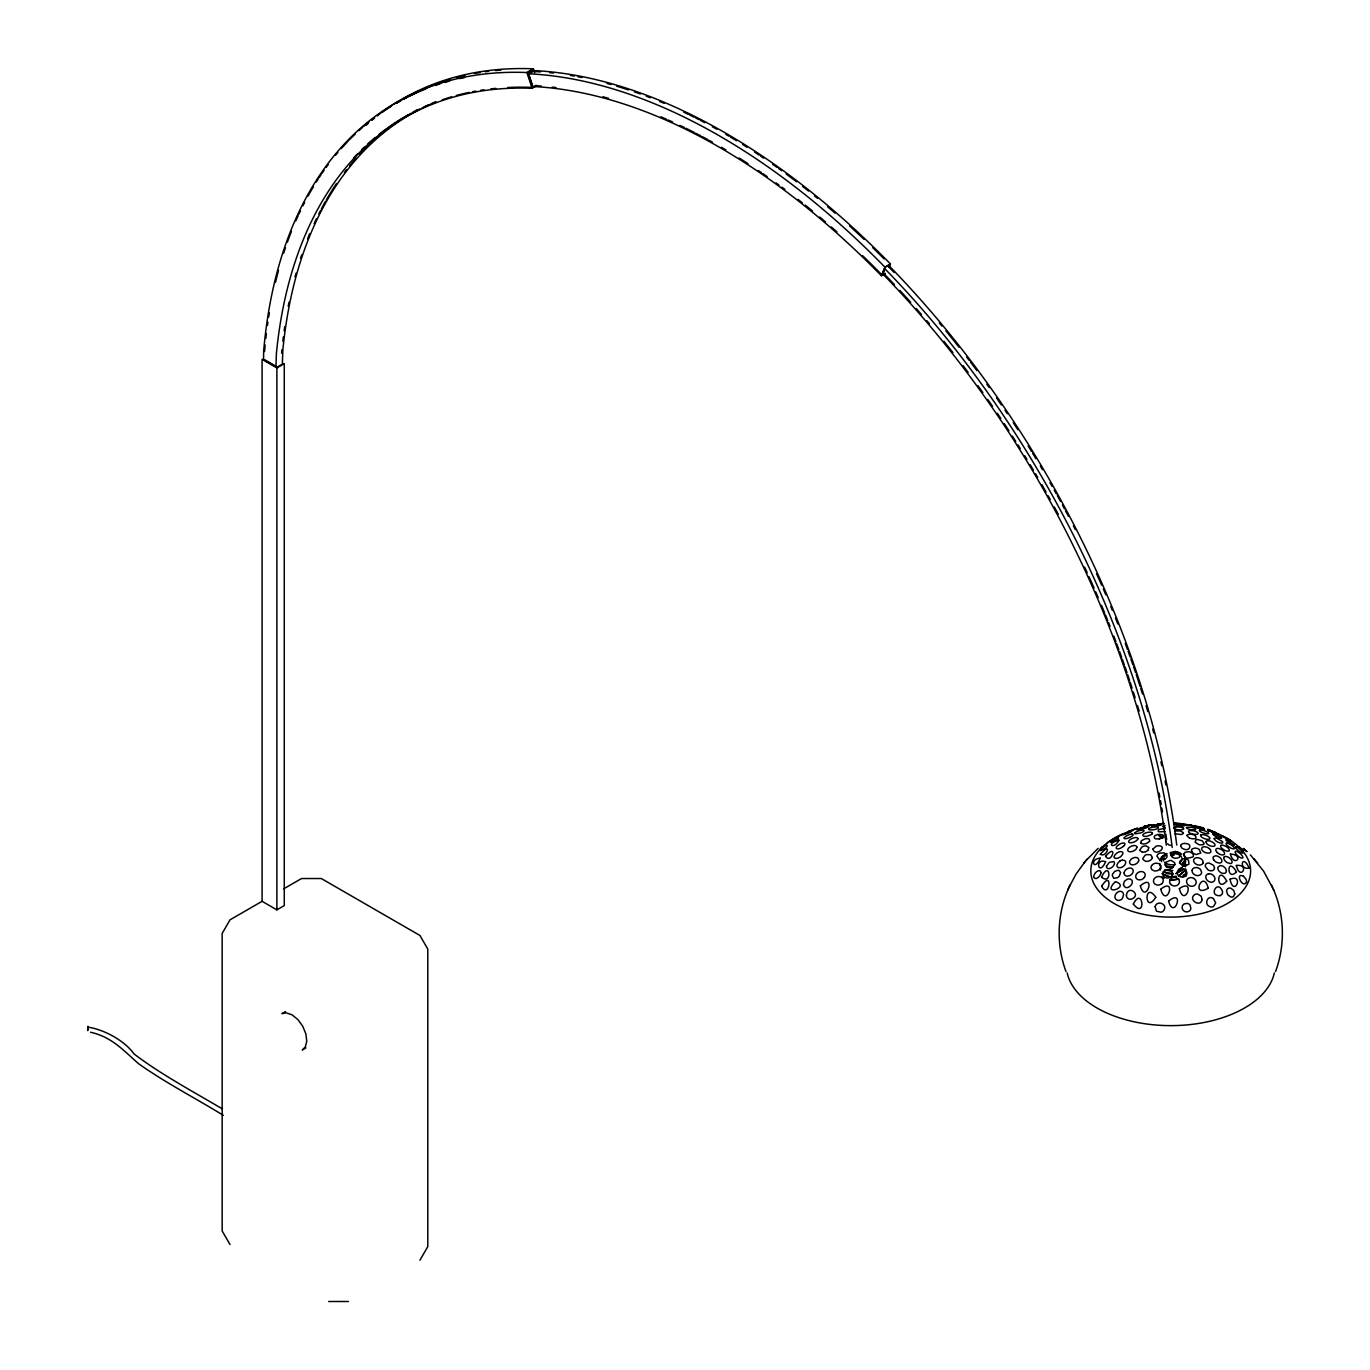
<?xml version="1.0" encoding="UTF-8"?>
<svg xmlns="http://www.w3.org/2000/svg" width="1370" height="1370" viewBox="0 0 1370 1370"><rect width="100%" height="100%" fill="white"/><g stroke="black" fill="none" stroke-linecap="round" stroke-linejoin="round"><path stroke-width="1.5" d="M1182.139 906.752C1181.402 910.433 1186.009 913.362 1189.074 911.238A4.47 4.298 37.5 0 0 1190.872 908.498L1190.119 905.227A4.47 4.23 30.3 0 0 1187.242 903.361L1183.937 903.994L1182.464 905.673M1112.2 875.105L1113.656 878.256L1117.081 877.862A4.196 3.014 -42.3 0 0 1119.427 875.927L1120.609 872.536L1119.084 870.464A22.382 6.816 28.2 0 0 1118.143 870.258L1114.872 871.286L1112.491 874.111M1162.411 837.464L1163.746 837.395L1158.849 835.426L1162.531 837.515M263.639 351.302L263.639 351.302A648.695 374.524 60 0 1 526.936 72.524M281.621 353.186L281.929 349.675M1205.908 841.796L1206.97 843.92A4.881 2.397 21.9 0 0 1208.186 844.845L1209.162 845.393A4.881 2.415 24 0 0 1211.268 846.146L1211.782 846.249A4.881 2.363 25.7 0 0 1213.204 846.352L1214.282 846.112A4.881 2.243 26.7 0 0 1214.899 845.564L1214.985 845.324A4.881 2.158 26.1 0 0 1214.882 844.468L1214.728 844.143A4.881 2.089 25.5 0 0 1213.94 843.184L1213.563 842.858A4.881 2.004 24.8 0 0 1212.245 841.968L1210.703 841.266A4.881 2.004 22.7 0 0 1209.128 840.837L1208.631 840.769A4.881 2.072 21.3 0 0 1206.953 840.855L1206.371 841.129A4.881 2.192 20.4 0 0 1205.925 841.779M1124.154 838.132L1124.41 838.543A4.881 1.456 -25.3 0 0 1125.935 838.645A4.881 1.541 -24.1 0 0 1128.366 837.995L1130.421 837.087A4.881 1.558 -22 0 0 1132.1 836.025L1132.425 835.769A4.881 1.49 -21 0 0 1133.058 835.049L1133.11 834.416A4.881 1.49 -21 0 0 1131.74 833.987M1183.971 863.134L1182.481 866.816M1185.392 866.85L1185.821 864.693L1184.074 860.565M1185.803 876.286L1185.786 871.988M1189.605 838.115L1191.763 838.697A4.881 2.295 13.1 0 0 1194.383 838.748A4.881 2.226 14.6 0 0 1195.856 838.252C1197.431 834.604 1188.989 832.737 1186.882 835.375M1179.758 861.49L1182.567 858.699L1187.379 859.435A4.881 3.528 13 0 1 1188.561 860.446L1188.972 864.162L1185.084 865.926A4.881 3.802 11.1 0 1 1183.303 865.669L1182.259 865.258A4.846 3.716 8.8 0 1 1180.94 864.367A4.555 3.528 7.6 0 1 1180.101 863.237L1180.067 863.186A4.881 3.699 6.7 0 1 1179.741 861.918M1186.865 835.46L1189.16 837.943M87.937 1026.318C87.269 1030.548 87.971 1033.1 88.022 1027.192C102.253 1029.041 123.934 1039.71 133.986 1053.89C160.41 1074.08 192.81 1091.393 222.419 1108.946M1159.808 860.685L1161.554 857.003L1166.281 854.263M1160.527 865.069L1160.527 868.854M1160.219 870.121L1160.664 868.22M1275.538 971.553C1285.505 944.752 1284.529 914.098 1272.833 888M1068.703 888C1057.006 914.098 1056.03 944.752 1065.997 971.553M536.115 85.3L532.451 87.423L527.587 72.798L533.101 69.613L533.409 70.555L527.912 73.74L532.005 86.464L535.67 86.653A634.276 366.201 60 0 1 881.407 275.747L884.9 267.116L890.414 263.948A648.164 374.216 60 0 0 537.126 70.743L531.628 70.469M862.501 255.591A634.961 366.595 60 0 1 882.057 275.045L885.225 267.27L889.746 264.65L889.216 265.951A648.164 374.216 60 0 1 1176.744 845.067M885.02 268.708L883.273 273.007A640.509 369.797 60 0 1 894.336 284.515M889.01 267.39L890.414 263.948M1069.062 887.212L1076.135 873.94L1085.297 861.353M1067.727 890.209L1070.038 885.037M1162.428 838.166L1162.993 837.464M419.956 1260.194L427.8 1246.597L427.8 949.102L419.956 935.487L321.282 878.53L301.554 878.53L283.727 888.822M1163.301 837.121L1163.575 836.042A4.881 2.26 -4.2 0 0 1163.113 835.323M1182.344 863.665L1183.457 861.867M1183.868 871.32L1178.697 875.961M1182.892 876.252L1184.005 874.454M1183.971 865.754L1185.684 861.542L1185.238 859.401M1185.529 870.001L1179.536 875.31M1174.141 827.685L1174.021 827.822A4.881 1.473 1.9 0 0 1174.381 828.679L1174.963 829.004A4.881 1.593 2.6 0 0 1176.214 829.432L1179.467 829.877A4.863 1.627 5.1 0 0 1181.077 829.826L1182.002 829.706A4.881 1.541 6.4 0 0 1183.509 829.107L1183.629 828.953A4.881 1.421 6.9 0 0 1183.252 828.114M1085.982 860.548L1098.123 848.355M1083.858 863.066L1087.403 858.887M1224.112 857.14L1224.318 856.918A4.778 2.517 34.4 0 1 1225.568 856.455L1226.852 856.61A4.795 2.38 35.6 0 1 1228.274 857.175A4.726 2.312 37.2 0 1 1229.661 858.082L1230.842 859.213A4.795 2.415 39.5 0 1 1231.972 861.25A4.795 2.534 40.1 0 1 1231.784 862.894L1231.596 863.117A4.795 2.637 40.6 0 1 1230.346 863.579L1227.16 862.586A4.795 2.791 37.4 0 1 1225.825 861.593L1225.619 861.387A3.494 1.969 37 0 1 1224.934 860.634L1224.746 860.394A4.778 2.706 35.2 0 1 1223.924 858.767L1223.855 858.391A4.778 2.706 35.2 0 1 1224.146 857.089M1212.981 833.885L1213.015 834.399A4.881 1.13 23.1 0 0 1213.957 835.289L1214.3 835.529A4.881 1.199 24.3 0 0 1216.098 836.59L1218.136 837.532A4.881 1.199 26.5 0 0 1220.002 838.149L1220.396 838.235A4.881 1.096 27.6 0 0 1221.646 838.235L1221.715 837.875A4.881 1.096 27.6 0 0 1220.738 836.71M1148.06 850.154L1147.872 850.325A4.881 3.065 -15.9 0 1 1145.577 851.678M1148.06 850.136L1148.916 847.516L1146.211 845.958A4.881 2.74 -16 0 0 1144.07 846.112L1143.522 846.249A4.881 2.723 -17.9 0 0 1141.964 846.9L1139.566 850.29L1142.34 852.157M1182.618 869.967L1175.871 873.7M1184.108 868.905L1176.299 873.152M1178.782 869.779A4.881 4.11 6.2 0 0 1177.755 870.875L1177.532 871.32A4.881 4.041 5.5 0 0 1177.241 873.152L1177.31 873.563A4.881 4.11 6.2 0 0 1178.303 875.379L1179.108 876.081A4.881 4.161 9.1 0 0 1180.597 876.817C1184.348 877.913 1187.019 871.885 1185.649 868.837M1200.993 834.947L1200.736 835.186A4.881 1.849 16.5 0 0 1200.651 835.923L1201.456 836.95A4.881 1.952 17.9 0 0 1202.62 837.772L1203.083 838.029A4.863 2.004 18.6 0 0 1204.624 838.68L1205.138 838.851A4.812 1.969 20.6 0 0 1207.706 839.33A4.881 1.935 22 0 0 1209.213 839.159L1209.659 838.885A4.881 1.781 22.5 0 0 1209.864 838.303L1209.607 837.669M1178.782 869.847L1179.227 869.573A4.881 3.939 8.1 0 1 1180.752 869.042L1182.978 869.094A4.881 3.904 11.1 0 1 1184.571 869.676L1185.461 870.31A4.881 3.939 13.8 0 1 1186.66 871.954L1186.814 872.416A4.881 4.007 15.3 0 1 1186.882 873.837L1186.608 874.728A4.881 4.093 15.1 0 1 1185.735 875.892L1185.341 876.201A4.881 4.127 13.2 0 1 1183.389 877.005L1182.276 877.091M396.101 103.469L400.314 100.918M404.595 98.452L403.123 99.308A648.164 374.216 60 0 1 420.778 90.42A648.164 374.216 60 0 0 406.034 97.647M1175.066 851.455L1171.11 853.596A4.881 3.374 0 0 0 1170.905 855.154C1171.984 860.103 1182.704 858.819 1180.05 853.39A4.881 3.288 6.1 0 0 1179.005 852.431L1175.357 851.438L1172.823 852.722M534.694 72.696L533.375 68.74L526.919 72.456L532.176 88.296A631.536 364.608 60 0 0 276.397 353.443L275.952 366.8M528.615 74.083L532.416 85.556L528.615 74.083L533.135 71.48L536.835 71.668A647.479 373.822 60 0 1 540.516 71.891M532.176 88.296L537.006 85.505M262.081 901.323L262.081 359.351L276.877 367.896L284.275 363.615L284.275 905.587L276.877 909.868L262.081 901.323L230.006 919.835L222.163 933.432L222.163 1230.928L230.006 1244.542M882.057 275.045L885.088 273.298M881.407 275.747L885.071 273.623M285.525 1011.557L281.877 1013.663L286.21 1012.841L292.015 1014.81L297.838 1019.52L302.719 1026.233L305.87 1033.853L306.777 1041.166L305.304 1046.954L302.239 1050.019L305.887 1047.913M1178.423 869.676L1180.717 868.392M1115.026 881.92C1100.624 896.87 1131.312 887.143 1115.694 881.732M1179.262 869.008L1181.933 867.57M1220.276 895.603L1221.92 894.336A4.881 3.922 50.9 0 0 1222.4 891.099C1217.331 878.906 1208.032 896.853 1220.259 895.603M1164.603 859.264L1165.527 858.716A5.12 3.716 -3.4 0 0 1166.812 857.243L1166.966 856.815A5.12 3.631 -2.9 0 0 1166.949 855.154L1164.089 852.876L1159.928 853.082A5.12 3.494 -8.4 0 0 1157.701 854.555L1157.41 854.948A5.12 3.562 -9.9 0 0 1156.931 856.181L1159.482 859.589L1164.586 859.264M1203.151 844.605L1203.733 844.245A4.881 2.432 20.3 0 0 1204.161 843.509L1202.158 840.786L1197.466 839.485A4.881 2.278 15 0 0 1196.113 839.673L1195.068 842.139L1198.767 844.537A4.881 2.62 17.5 0 0 1200.411 844.879L1203.134 844.622M1167.034 853.561L1164.723 854.572A12.073 7.295 -2.5 0 0 1161.606 861.713M1235.654 851.369L1235.483 851.438A4.966 1.695 37.8 0 0 1235.226 852.448L1235.346 852.756A4.881 1.781 38.7 0 0 1236.939 855L1237.333 855.394A4.812 1.815 41.1 0 0 1239.507 857.14L1239.936 857.397A4.846 1.781 42.6 0 0 1241.169 857.98L1242.59 858.031A4.966 1.627 43 0 0 1242.727 856.712A4.915 1.473 41.9 0 0 1240.74 854.075L1239.901 853.322A4.863 1.404 39.4 0 0 1237.692 851.849L1237.281 851.66A4.898 1.49 38.1 0 0 1235.689 851.352M1134.531 829.501L1137.597 828.199L1134.839 829.004M1133.504 829.912L1128.383 831.521L1134.103 829.278M1130.199 831.162C1109.837 840.015 1138.761 829.895 1130.199 831.162A79.837 46.101 0 0 0 1101.959 894.387A79.837 46.101 0 0 0 1211.268 910.725A79.837 46.101 0 0 0 1239.576 847.619L1237.435 845.632A79.837 46.101 0 0 0 1207.741 830.134M1178.816 879.112L1170.374 880.413M1176.282 824.192L1173.576 823.421M1165.236 831.624L1159.02 831.795A4.881 1.815 -6.9 0 1 1158.095 831.367L1158.66 829.655L1163.13 828.679A4.881 1.49 -3.7 0 1 1164.74 828.73L1165.236 828.781M1147.906 825.494C1160.099 823.01 1136.192 827.959 1146.896 825.767M1151.365 825.99L1154.859 824.843L1149.293 825.374M1148.745 825.476C1143.111 826.641 1147.461 826.196 1146.998 827.48A4.881 0.908 -13 0 1 1145.423 828.165L1144.926 828.319A4.881 0.959 -14.3 0 1 1142.803 828.936L1140.696 829.381A4.881 0.908 -16.2 0 1 1139.052 829.552C1137.734 827.805 1146.159 826.607 1148.608 826.487M1165.134 825.425L1164.671 825.511A4.881 0.959 -3.6 0 0 1163.524 825.836L1163.096 826.041A4.881 1.113 -4.5 0 0 1162.787 826.607A4.881 1.233 -4.3 0 0 1163.935 827.189L1164.329 827.274A4.863 1.353 -3 0 0 1165.254 827.412M1173.114 877.279L1176.008 876.851M1176.436 876.303L1169.757 876.749L1161.948 873.717M1176.573 879.454L1169.894 879.9M1195.616 826.641L1194.349 825.785M1159.243 838.954L1155.8 838.834A4.881 2.38 -9.5 0 1 1154.653 838.371C1152.153 835.186 1159.037 833.868 1161.229 834.535A4.881 2.141 -4.9 0 1 1162.839 835.118L1163.096 835.306M1172.412 853.476L1172.292 854.075M1159.328 838.954L1162.222 838.046L1160.167 837.584M1131.791 834.09L1131.397 834.142A4.881 1.216 -22.1 0 0 1128.966 834.775L1127.51 835.392A4.881 1.199 -24.3 0 0 1125.232 836.762L1124.907 837.019A4.881 1.456 -25.3 0 0 1124.171 837.926M1122.458 860.257L1124.239 860.394A4.881 3.134 -32 0 1 1125.404 861.285L1125.575 861.61A4.881 3.134 -32 0 1 1125.712 862.757L1125.181 864.282A4.881 3.219 -34 0 1 1123.212 866.456L1122.732 866.782A4.881 3.219 -36 0 1 1120.232 867.724L1118.93 867.707A4.881 3.134 -38 0 1 1117.286 866.696L1117.115 866.388A4.881 3.134 -38 0 1 1117.012 864.778L1117.903 863.066A4.881 2.963 -35.7 0 1 1119.941 861.199M1162.171 823.404L1163.832 823.301M1163.969 823.558L1157.462 823.901L1158.386 823.918M1161.195 823.781L1158.421 823.918M1208.802 873.803L1210.361 873.872A4.881 3.716 34.2 0 1 1213.289 875.413A4.881 3.733 36.6 0 1 1214.745 877.69L1214.865 878.187A4.881 3.768 38.9 0 1 1214.745 880.037L1214.556 880.448A4.881 3.836 38.3 0 1 1212.878 881.903A4.863 3.904 37.5 0 1 1209.847 881.92L1208.819 881.492A4.863 3.956 34.1 0 1 1206.713 879.66L1206.422 879.197A4.881 3.922 31.8 0 1 1205.805 876.783L1205.874 876.338A4.881 3.819 30.4 0 1 1206.696 874.762L1207.038 874.471A4.881 3.922 31.8 0 1 1208.888 873.7M1159.448 824.312L1151.759 826.041M1231.425 841.385L1227.982 839.741M1195.856 826.641L1204.641 829.295L1192.671 826.315M328.68 1301.5L348.408 1301.5M1169.826 867.826L1172.703 867.844M1172.977 874.146L1167.411 873.649L1163.336 871.56M1172.686 867.347L1166.247 866.748M1172.823 870.498L1166.384 869.899M1172.96 873.649L1163.849 872.005M1159.482 824.312L1161.246 824.654L1159.568 825.374A4.881 0.873 -6.3 0 1 1157.582 825.767A4.881 0.89 -7.6 0 1 1155.355 826.076L1151.776 826.041M1181.163 825.819L1180.615 825.819A4.881 0.976 4.8 0 1 1178.936 825.699L1178.371 825.63A4.881 0.959 3.6 0 1 1176.83 825.408C1170.87 823.661 1183.817 823.421 1184.177 825.545A4.881 0.873 6.3 0 1 1183.046 825.767L1182.67 825.802A4.881 0.993 6 0 1 1181.163 825.819A81.686 47.162 0 0 0 1176.967 825.545M1142.357 852.157L1143.385 852.174A4.846 3.065 -17.9 0 0 1145.56 851.695M1223.05 836.402L1231.442 841.351M527.912 73.74L531.611 73.929A648.164 374.216 60 0 1 884.9 267.116M1193.099 829.946L1194.041 829.98A4.881 1.353 13.2 0 0 1195.188 829.877L1195.856 829.055A4.881 1.079 13.6 0 0 1195.188 828.559L1194.863 828.388A4.881 1.027 12.4 0 0 1193.578 827.874L1193.253 827.771A4.881 0.993 11.2 0 0 1190.907 827.24L1186.66 827.257A4.881 1.165 7.9 0 0 1186.369 827.634L1186.386 827.703A4.384 0.925 16.7 0 0 1186.831 828.233L1187.482 828.61A4.966 1.37 9.4 0 0 1188.766 829.107L1189.263 829.261A4.881 1.387 10.4 0 0 1190.89 829.655L1191.455 829.758A4.881 1.421 11.4 0 0 1193.064 829.946M1192.003 830.562L1191.506 830.528A4.881 1.541 10.7 0 0 1189.348 830.717L1189.057 830.837A4.881 1.781 9.9 0 0 1188.492 831.47L1188.595 831.915A4.881 1.781 9.9 0 0 1189.194 832.583L1190.342 833.268A4.692 1.781 11.4 0 0 1191.729 833.799L1191.763 833.816A4.881 1.901 12.1 0 0 1193.407 834.21L1194.503 834.364A4.881 1.849 13.9 0 0 1196.849 834.296A4.881 1.747 14.9 0 0 1198.014 833.628L1198.031 833.234A4.881 1.747 14.9 0 0 1197.62 832.515L1197.346 832.343A4.881 1.541 14.2 0 0 1196.233 831.693L1194.246 830.973A4.881 1.456 12.4 0 0 1192.037 830.562M1227.04 843.098L1226.801 843.081A4.881 1.387 31 0 0 1226.082 843.595L1226.116 843.817A4.812 1.473 32.1 0 0 1226.766 844.93L1227.058 845.256A4.846 1.575 33.1 0 0 1229.524 847.276L1230.483 847.859A4.932 1.644 35.4 0 0 1232.315 848.715L1234.267 848.835A4.898 1.37 37 0 0 1234.284 848.03L1234.13 847.773A4.863 1.25 35.9 0 0 1232.709 846.163L1231.425 845.136A4.932 1.233 33.5 0 0 1229.044 843.732L1228.582 843.543M1180.82 823.781L1192.123 825.374L1174.552 823.182L1180.803 823.541M1194.332 825.596L1203.648 828.045L1186.591 824.706L1188.441 825.425M1118.999 840.238C1105.008 843.492 1113.673 850.393 1119.033 840.255M1169.963 870.977L1164.962 869.625M1170.237 877.262L1163.472 874.711M1175.529 853.03L1178.234 853.767M1181.882 827.497L1181.437 827.36A4.881 1.25 5.3 0 0 1179.861 827.069A4.829 1.216 4.3 0 0 1178.183 826.932L1177.618 826.915A4.881 1.216 3.2 0 0 1175.631 827.086M1207.775 829.381L1212.621 831.23M1169.877 870.19L1166.075 870.019A4.881 3.973 -5 0 0 1164.534 870.755L1163.746 871.44A4.881 4.024 -7.3 0 0 1162.839 873.187L1162.77 873.666A4.881 4.093 -8.2 0 0 1162.942 875.07L1163.695 876.338A4.881 4.178 -6.9 0 0 1164.911 877.297L1165.408 877.536A4.881 4.178 -4.6 0 0 1167.017 877.93L1167.582 877.964A4.881 4.196 -2.3 0 0 1169.261 877.69L1169.792 877.502A4.881 4.196 0 0 0 1171.162 876.646L1172.103 875.447A4.881 4.127 2.1 0 0 1172.514 874.06L1172.514 873.58A4.881 4.059 1.9 0 0 1171.881 871.782L1171.213 871.029M1212.758 831.556L1216.423 832.874L1207.809 829.501M90.54 1032.244C111.723 1036.833 123.831 1050.773 138.558 1063.702C165.684 1082.917 195.174 1098.021 223.378 1115.368M1174.689 833.628L1180.82 834.518A4.812 2.021 6.2 0 0 1182.156 834.193L1183.218 833.474A4.846 1.935 6.9 0 0 1183.286 832.583L1180.067 830.922L1175.289 830.991A4.881 1.849 2.1 0 0 1174.895 831.128M1192.157 852.208L1192.088 852.106A4.881 3.185 15.3 0 0 1194.16 853.784L1194.657 854.024A4.881 3.219 17.2 0 0 1196.284 854.486L1200.805 853.03L1199.247 849.468A4.881 2.877 18.2 0 0 1197.808 848.681L1197.277 848.475A4.881 2.877 16.2 0 0 1194.554 848.116L1192.243 848.938A3.682 2.26 14.1 0 0 1191.763 849.503A3.682 2.295 14 0 0 1191.523 850.171L1192.054 852.072M1237.042 847.208L1237.435 847.431A4.881 0.873 38.2 0 1 1239.61 848.938L1241.631 850.736M1213.392 898.549C1207.552 894.302 1203.579 904.782 1209.967 906.666A4.898 4.384 56.6 0 0 1213.409 906.615L1215.687 902.864L1213.426 898.566M1227.948 839.724L1223.033 836.436M1243.463 876.252C1234.712 871.834 1242.23 889.027 1246.529 882.211A4.881 2.723 54.4 0 0 1245.895 879.078L1243.498 876.269M264.564 359.676L275.952 366.252M263.023 359.351L276.877 367.348L283.333 363.615L282.391 363.084L282.871 349.727A631.536 364.608 60 0 1 417.576 110.353M1193.715 878.41L1193.612 878.358A4.881 4.076 20.4 0 0 1190.907 877.639L1190.359 877.656A4.881 4.127 18.6 0 0 1188.818 878.084L1188.355 878.324A4.881 4.144 16.6 0 0 1187.002 879.763L1186.814 880.157A4.881 4.247 16.1 0 0 1186.728 882.657L1186.917 883.153A4.881 4.298 17.7 0 0 1188.201 884.866L1189.109 885.517A4.881 4.316 22 0 0 1191.266 886.219L1191.814 886.236A4.881 4.281 24.4 0 0 1193.904 885.791L1194.366 885.551A4.881 4.23 26.6 0 0 1195.924 883.667L1196.079 883.188A4.881 4.23 26.6 0 0 1195.839 880.704L1195.565 880.259A4.881 4.093 24.1 0 0 1194.092 878.649L1193.749 878.444M1220.67 836.83L1213.871 833.816A4.881 1.13 23.1 0 0 1212.998 833.833M1162.085 876.868L1164.123 878.29M1209.35 848.595L1208.939 848.287A4.881 2.586 23 0 0 1206.422 847.071L1205.891 846.951A4.881 2.62 21.3 0 0 1203.853 846.814L1203.1 846.985A4.881 2.706 19.7 0 0 1202.089 847.585L1201.661 848.458A4.881 2.877 20.1 0 0 1202.483 850.599L1203.185 851.301A4.881 2.928 22 0 0 1205.6 852.654A4.881 2.911 24 0 0 1208.22 853.133L1209.145 853.03A4.881 2.774 25.6 0 0 1210.224 852.551L1210.464 852.328A4.881 2.774 25.6 0 0 1210.892 851.472L1210.618 850.136A4.881 2.637 25.1 0 0 1209.368 848.612M1166.521 866.833L1165.185 863.597A4.881 3.716 -4.5 0 1 1165.733 862.364L1170.134 860.394A4.007 2.997 0 0 1 1171.418 860.548L1174.467 862.586A4.881 3.733 3.4 0 1 1174.878 863.853L1173.302 866.936A4.881 3.904 1.5 0 1 1171.761 867.689L1167.908 867.587A4.812 3.836 -3 0 1 1166.555 866.85M1217.262 852.517L1217.673 852.876A4.881 2.62 30.8 0 0 1220.053 854.349L1220.567 854.555A4.881 2.603 32.6 0 0 1222.896 854.914L1223.273 854.863A4.881 2.466 33.9 0 0 1224.335 854.246L1224.455 854.007A4.881 2.38 33.3 0 0 1224.403 852.705L1224.266 852.414A4.881 2.278 32.7 0 0 1222.674 850.462L1222.245 850.119A4.846 2.209 30.5 0 0 1219.814 848.818A4.881 2.278 28.9 0 0 1217.45 848.424L1217.245 848.458A4.846 2.466 28.3 0 0 1215.943 850.65L1216.098 851.027A4.881 2.569 28.7 0 0 1217.262 852.517M1140.85 843.081L1142.083 843.783A4.881 2.569 -17.2 0 0 1143.984 843.954L1144.532 843.903A4.881 2.603 -15.5 0 0 1146.707 843.389L1149.79 841.214L1149.242 839.108A4.881 2.295 -13.1 0 0 1147.632 838.663L1147.135 838.628A4.881 2.226 -14.5 0 0 1144.977 838.885L1141.296 840.769L1140.833 843.064M1250.399 854.897L1263.637 871.2L1273.826 890.209M1213.751 859.915L1215.207 861.456A4.881 3.134 32 0 0 1217.159 862.569L1219.18 863.031A4.881 3.048 33.9 0 0 1220.841 862.706L1221.132 862.518A4.881 2.946 35.7 0 0 1221.886 861.353L1221.8 860.189A4.881 2.877 33.6 0 0 1221.218 858.939A4.829 2.774 33.2 0 0 1219.779 857.397A4.881 2.808 31.5 0 0 1217.279 856.096L1216.765 855.959A4.881 2.808 29.6 0 0 1215.31 855.839L1213.34 856.849A4.881 2.98 27.9 0 0 1213.049 857.86L1213.066 858.254A4.881 3.065 29.9 0 0 1213.751 859.898L1214.043 860.309M1209.556 837.601L1209.025 837.019A4.881 1.644 20.8 0 0 1207.381 835.94L1206.884 835.7A4.881 1.575 19.9 0 0 1205.309 835.101L1204.23 834.827A4.881 1.61 17.9 0 0 1202.74 834.638L1202.346 834.638A4.881 1.849 16.5 0 0 1200.993 834.929M1170.477 883.975L1170.819 884.369A4.829 4.35 0 0 0 1172.121 885.328A4.881 4.384 3.2 0 0 1174.861 885.928A4.863 4.35 6.3 0 0 1177.498 885.088A4.846 4.333 9.3 0 0 1178.645 884.027L1178.919 883.599A4.881 4.298 8.4 0 0 1179.416 881.681L1179.382 881.167A4.881 4.247 7.6 0 0 1178.234 878.906L1176.419 877.708A4.881 4.196 4.6 0 0 1174.193 877.348A4.881 4.196 2.3 0 0 1172.052 877.896L1170.425 879.249A4.881 4.264 0 0 0 1169.655 881.595L1169.689 882.092A4.829 4.35 0 0 0 1170.494 883.975M1254.132 858.887L1255.554 860.548M1256.239 861.353L1257.677 863.066M1184.211 863.716L1185.512 865.686M1123.263 893.223C1119.769 887.263 1111.224 896.442 1116.704 899.953A4.881 4.041 -55.9 0 0 1119.924 900.124C1123.366 900.295 1123.657 892.589 1123.537 894.165M1271.514 885.037L1272.473 887.212M1242.932 852.5L1242.984 852.688A4.881 1.045 42.1 0 1 1242.813 853.03L1242.676 853.048A4.881 1.13 40.8 0 1 1241.22 852.551L1240.98 852.414A4.881 1.216 39.6 0 1 1238.651 850.821L1238.206 850.479A4.863 1.284 38.3 0 1 1236.99 849.366L1236.63 849.006A4.881 1.165 37.1 0 1 1235.432 847.482L1235.346 847.276A4.863 1.045 35.9 0 1 1235.449 846.746L1235.603 846.711A4.881 1.165 37.1 0 1 1237.144 847.071M1159.945 863.836L1160.39 865.703M1222.622 842.19L1222.571 842.755A4.881 1.644 29.5 0 1 1221.732 843.115L1221.441 843.115A4.881 1.712 28.1 0 1 1219.18 842.619L1218.666 842.43A4.881 1.781 26.8 0 1 1216.183 841.146L1213.837 838.628L1215.481 837.926A4.881 1.456 25.3 0 1 1216.817 838.217L1222.126 841.351A4.881 1.473 29.8 0 1 1222.605 842.156M1172.172 847.465L1171.744 843.954A648.164 374.216 60 0 0 884.695 268.571L882.588 273.743A639.773 369.369 60 0 1 1165.887 841.659M1165.904 841.659L1166.332 845.153M276.877 367.896L276.877 909.868M263.605 351.559L263.605 359.676M1183.697 855.548A12.073 7.295 -2.5 0 1 1181.796 864.419M1173.268 866.799A12.073 7.295 -2.5 0 1 1164.74 864.898M1170.134 852.517A12.073 7.295 -2.5 0 1 1181.779 854.092M1182.07 858.887A9.419 5.703 -2.5 0 1 1179.33 862.997M1175.1 864.59A9.419 5.703 -2.5 0 1 1164.517 862.227M1163.575 860.874A9.419 5.703 -2.5 0 1 1166.007 855.308M1170.22 853.715A9.419 5.703 -2.5 0 1 1181.762 857.414M1170.939 854.075A1.764 1.062 -2.5 0 1 1173.816 853.835A1.764 1.062 -2.5 0 1 1173.062 855.548A1.764 1.062 -2.5 0 1 1170.699 854.606M1170.699 845.307A3.031 1.747 0 0 1 1167.754 843.612M1227.058 843.047A4.812 1.473 32.1 0 1 1228.599 843.423M1181.916 827.326A4.881 1.541 6.4 0 1 1183.012 827.84M1174.141 827.668A4.881 1.473 1.9 0 1 1175.631 827M1119.787 860.994A4.881 3.219 -34 0 1 1122.338 860.086M1169.877 870.019A4.881 4.196 0 0 1 1171.213 870.892M1241.751 850.616A4.881 1.13 40.8 0 1 1242.967 852.465M1137.443 829.107A79.837 46.101 0 0 1 1148.813 826.675M1152.718 826.093A79.837 46.101 0 0 1 1160.681 825.271M1176.83 825.031A79.837 46.101 0 0 1 1184.862 825.63M1192.739 826.675A79.837 46.101 0 0 1 1204.11 829.107M1100.367 848.646A81.686 47.162 0 0 1 1102.559 846.609M1107.457 842.773A81.686 47.162 0 0 1 1119.153 836.025M1125.815 833.183A81.686 47.162 0 0 1 1129.325 831.933M1136.672 829.723A81.686 47.162 0 0 1 1144.344 827.942M1197.192 827.942A81.686 47.162 0 0 1 1201.079 828.781M1208.597 830.768A81.686 47.162 0 0 1 1219.112 834.553M1225.534 837.584A81.686 47.162 0 0 1 1231.373 840.957M1238.977 846.626A81.686 47.162 0 0 1 1243.172 850.736M1274.34 972.957A104.411 60.28 0 0 1 1170.768 1025.633A104.411 60.28 0 0 1 1067.196 972.957M888.531 266.688A647.445 373.804 60 0 1 894.148 272.493M939.272 322.875A647.445 373.804 60 0 1 941.926 326.077M945.899 330.889A647.445 373.804 60 0 1 958.966 347.158M966.689 357.091A647.445 373.804 60 0 1 969.241 360.43M970.508 362.108A647.445 373.804 60 0 1 976.827 370.517M986.794 384.165A647.445 373.804 60 0 1 989.26 387.59M996.589 397.985A647.445 373.804 60 0 1 1001.401 404.972M1004.981 410.246A647.445 373.804 60 0 1 1007.361 413.774M1013.252 422.628A647.445 373.804 60 0 1 1017.893 429.769M1028.168 445.969A647.445 373.804 60 0 1 1031.524 451.415M1032.638 453.23A647.445 373.804 60 0 1 1035.96 458.71M1040.344 466.04A647.445 373.804 60 0 1 1042.519 469.722M1050.002 482.651A647.445 373.804 60 0 1 1052.109 486.367M1054.215 490.083A647.445 373.804 60 0 1 1056.287 493.817M1057.332 495.683A647.445 373.804 60 0 1 1060.397 501.3M1062.435 505.05A647.445 373.804 60 0 1 1064.456 508.818M1065.466 510.685A647.445 373.804 60 0 1 1068.463 516.353M1073.361 525.806A647.445 373.804 60 0 1 1075.313 529.591M1096.479 573.602A647.445 373.804 60 0 1 1101.651 585.178M1103.329 589.031A647.445 373.804 60 0 1 1105.847 594.837M1110.745 606.465A647.445 373.804 60 0 1 1112.337 610.352M1115.488 618.127A647.445 373.804 60 0 1 1117.8 623.949M1125.249 643.421A647.445 373.804 60 0 1 1127.39 649.277M1128.109 651.212A647.445 373.804 60 0 1 1130.199 657.069M1130.884 659.021A647.445 373.804 60 0 1 1132.921 664.861M1133.607 666.813A647.445 373.804 60 0 1 1135.593 672.653M1136.244 674.605A647.445 373.804 60 0 1 1140.063 686.301M1140.696 688.254A647.445 373.804 60 0 1 1142.529 694.093M1146.091 705.773A647.445 373.804 60 0 1 1147.803 711.595M1152.701 729.063A647.445 373.804 60 0 1 1153.728 732.933M1160.904 761.891A647.445 373.804 60 0 1 1161.794 765.727M1165.099 781.054A647.445 373.804 60 0 1 1165.887 784.873M899.833 290.389A640.509 369.797 60 0 1 910.742 302.342M916.136 308.404A640.509 369.797 60 0 1 921.496 314.535M926.839 320.734A640.509 369.797 60 0 1 929.494 323.851M943.913 341.267A640.509 369.797 60 0 1 952.938 352.587M963.093 365.704A640.509 369.797 60 0 1 968.111 372.349M978.026 385.792A640.509 369.797 60 0 1 982.907 392.591M987.736 399.423A640.509 369.797 60 0 1 992.531 406.308M997.291 413.243A640.509 369.797 60 0 1 1000.802 418.466M1004.313 423.724A640.509 369.797 60 0 1 1008.936 430.762M1012.361 436.071A640.509 369.797 60 0 1 1015.769 441.397M1018.03 444.976A640.509 369.797 60 0 1 1020.273 448.538M1024.709 455.731A640.509 369.797 60 0 1 1026.918 459.327M1030.189 464.755A640.509 369.797 60 0 1 1033.442 470.184M1035.583 473.832A640.509 369.797 60 0 1 1037.724 477.479M1041.954 484.792A640.509 369.797 60 0 1 1046.115 492.138M1048.187 495.82A640.509 369.797 60 0 1 1050.242 499.519M1054.284 506.934A640.509 369.797 60 0 1 1058.291 514.366M1084.595 567.077A640.509 369.797 60 0 1 1087.232 572.78M1088.962 576.599A640.509 369.797 60 0 1 1094.082 588.055M1095.76 591.874A640.509 369.797 60 0 1 1098.226 597.611M1101.48 605.283A640.509 369.797 60 0 1 1104.665 612.955M1105.453 614.873A640.509 369.797 60 0 1 1107.782 620.644M1108.553 622.562A640.509 369.797 60 0 1 1110.06 626.415M1113.81 636.04A640.509 369.797 60 0 1 1115.985 641.828M1116.704 643.746A640.509 369.797 60 0 1 1118.845 649.534M1119.547 651.452A640.509 369.797 60 0 1 1121.636 657.24M1122.321 659.175A640.509 369.797 60 0 1 1124.359 664.947M1125.027 666.882A640.509 369.797 60 0 1 1127.013 672.67M1127.664 674.605A640.509 369.797 60 0 1 1129.582 680.376M1130.216 682.311A640.509 369.797 60 0 1 1132.082 688.1M1133.315 691.953A640.509 369.797 60 0 1 1135.131 697.724M1137.46 705.43A640.509 369.797 60 0 1 1139.172 711.201M1159.106 793.144A640.509 369.797 60 0 1 1159.825 796.912M1160.51 800.662A640.509 369.797 60 0 1 1161.195 804.413M1161.846 808.163A640.509 369.797 60 0 1 1162.496 811.896M1165.904 834.193A640.509 369.797 60 0 1 1166.658 839.724M422.251 89.564A648.164 374.216 60 0 1 426.806 87.594M428.33 86.961A648.164 374.216 60 0 1 445.524 80.71M447.117 80.213A648.164 374.216 60 0 1 450.319 79.237M456.792 77.439A648.164 374.216 60 0 1 460.063 76.6M461.707 76.206A648.164 374.216 60 0 1 465.012 75.436M475.03 73.415A648.164 374.216 60 0 1 480.116 72.559M485.237 71.805A648.164 374.216 60 0 1 488.679 71.343M495.597 70.589A648.164 374.216 60 0 1 500.855 70.144M365.807 125.509A648.695 374.524 60 0 1 368.325 123.3M372.126 120.063A648.695 374.524 60 0 1 374.695 117.957M377.298 115.902A648.695 374.524 60 0 1 379.918 113.881M381.254 112.888A648.695 374.524 60 0 1 383.908 110.936M385.261 109.96A648.695 374.524 60 0 1 387.967 108.076M389.337 107.151A648.695 374.524 60 0 1 392.077 105.319M393.464 104.411A648.695 374.524 60 0 1 533.392 68.791M353.922 157.67A632.187 365.002 60 0 1 357.33 154.074M361.954 149.416A632.187 365.002 60 0 1 364.317 147.138M367.896 143.799A632.187 365.002 60 0 1 375.26 137.411M379.028 134.346A632.187 365.002 60 0 1 386.751 128.506M388.052 127.564A632.187 365.002 60 0 1 411.274 113.231M415.555 111.021A632.187 365.002 60 0 1 419.888 108.898M424.272 106.877A632.187 365.002 60 0 1 428.707 104.959M433.194 103.127A632.187 365.002 60 0 1 436.208 101.962M442.322 99.77A632.187 365.002 60 0 1 451.638 96.808M456.364 95.472A632.187 365.002 60 0 1 469.208 92.389M472.462 91.739A632.187 365.002 60 0 1 475.75 91.122M480.699 90.283A632.187 365.002 60 0 1 484.021 89.786M490.734 88.913A632.187 365.002 60 0 1 495.803 88.365M507.79 87.509A632.187 365.002 60 0 1 532.451 87.423M425.334 88.451A648.164 374.216 60 0 1 429.94 86.584M439.29 83.142A648.164 374.216 60 0 1 442.459 82.08M421.857 108.144A631.536 364.608 60 0 1 429.101 104.668M430.557 104.017A631.536 364.608 60 0 1 434.992 102.082M264.564 351.559A648.164 374.216 60 0 1 265.163 344.949M265.849 338.407A648.164 374.216 60 0 1 266.397 333.544M267.441 325.495A648.164 374.216 60 0 1 267.886 322.292M268.691 317.018A648.164 374.216 60 0 1 269.359 312.805M275.524 282.203A648.164 374.216 60 0 1 278.521 270.404M283.624 253.244A648.164 374.216 60 0 1 285.474 247.662M287.392 242.165A648.164 374.216 60 0 1 291.467 231.359M295.851 220.878A648.164 374.216 60 0 1 298.146 215.741M298.934 214.045A648.164 374.216 60 0 1 300.509 210.689M302.958 205.723A648.164 374.216 60 0 1 304.637 202.452M308.079 196.013A648.164 374.216 60 0 1 313.473 186.628M316.282 182.056A648.164 374.216 60 0 1 318.183 179.059M319.142 177.586A648.164 374.216 60 0 1 321.111 174.641M322.087 173.185A648.164 374.216 60 0 1 324.091 170.308M326.128 167.448A648.164 374.216 60 0 1 328.201 164.64M335.65 155.118A648.164 374.216 60 0 1 337.859 152.498M341.199 148.628A648.164 374.216 60 0 1 348.117 141.144M349.281 139.928A648.164 374.216 60 0 1 355.275 134.037M358.957 130.612A648.164 374.216 60 0 1 362.69 127.29M363.958 126.194A648.164 374.216 60 0 1 369.061 121.947M371.664 119.892A648.164 374.216 60 0 1 374.284 117.871M382.316 112.066A648.164 374.216 60 0 1 390.587 106.654M396.221 103.264A648.164 374.216 60 0 1 401.975 100.027M403.414 99.257A648.164 374.216 60 0 1 407.815 96.996M409.287 96.26A648.164 374.216 60 0 1 425.899 88.896M435.249 85.454A648.164 374.216 60 0 1 440.01 83.895M444.822 82.423A648.164 374.216 60 0 1 449.668 81.053M459.498 78.621A648.164 374.216 60 0 1 464.498 77.559M282.837 341.164A632.135 364.968 60 0 1 283.35 336.969M284.155 330.684A632.135 364.968 60 0 1 284.755 326.539M288.214 306.195A632.135 364.968 60 0 1 289.001 302.205M294.978 276.963A632.135 364.968 60 0 1 296.023 273.195M300.527 258.416A632.135 364.968 60 0 1 301.742 254.786M307.599 238.894A632.135 364.968 60 0 1 309.688 233.739M314.107 223.652A632.135 364.968 60 0 1 316.419 218.72M318.799 213.874A632.135 364.968 60 0 1 320.443 210.689M321.265 209.096A632.135 364.968 60 0 1 325.512 201.321M326.385 199.797A632.135 364.968 60 0 1 336.506 183.563M344.435 172.466A632.135 364.968 60 0 1 346.49 169.777M349.624 165.839A632.135 364.968 60 0 1 356.097 158.184M359.437 154.502A632.135 364.968 60 0 1 373.411 140.631M377.058 137.377A632.135 364.968 60 0 1 379.524 135.27M380.774 134.226A632.135 364.968 60 0 1 383.275 132.188M385.809 130.167A632.135 364.968 60 0 1 408.38 114.755M412.558 112.357A632.135 364.968 60 0 1 416.771 110.045M535.944 85.711A634.961 366.595 60 0 1 541.373 86.087M552.298 87.132A634.961 366.595 60 0 1 555.963 87.56M602.817 96.756A634.961 366.595 60 0 1 608.537 98.315M660.854 116.827A634.961 366.595 60 0 1 666.728 119.361M668.2 120.012A634.961 366.595 60 0 1 672.619 121.998M679.982 125.423A634.961 366.595 60 0 1 684.401 127.547M685.89 128.266A634.961 366.595 60 0 1 694.744 132.702M696.234 133.472A634.961 366.595 60 0 1 700.669 135.784M702.142 136.572A634.961 366.595 60 0 1 708.067 139.757M709.54 140.579A634.961 366.595 60 0 1 712.503 142.223M721.391 147.275A634.961 366.595 60 0 1 725.826 149.878M739.149 158.012A634.961 366.595 60 0 1 748.02 163.664M758.363 170.531A634.961 366.595 60 0 1 761.309 172.534M762.782 173.545A634.961 366.595 60 0 1 767.2 176.61M776.037 182.895A634.961 366.595 60 0 1 778.965 185.018M781.893 187.176A634.961 366.595 60 0 1 784.839 189.351M797.991 199.403A634.961 366.595 60 0 1 802.358 202.846M805.269 205.157A634.961 366.595 60 0 1 812.53 211.048M819.757 217.059A634.961 366.595 60 0 1 825.528 221.94M831.265 226.923A634.961 366.595 60 0 1 837.001 231.958M549.781 72.696A647.479 373.822 60 0 1 553.514 73.09M570.451 75.453A647.479 373.822 60 0 1 574.253 76.086M578.054 76.788A647.479 373.822 60 0 1 581.873 77.525M606.978 83.433A647.479 373.822 60 0 1 610.866 84.512M616.723 86.207A647.479 373.822 60 0 1 628.505 89.906M634.413 91.893A647.479 373.822 60 0 1 640.355 93.999M646.297 96.191A647.479 373.822 60 0 1 650.27 97.715M659.723 101.5A647.479 373.822 60 0 1 664.21 103.366M683.716 112.135A647.479 373.822 60 0 1 688.237 114.309M689.744 115.046A647.479 373.822 60 0 1 694.247 117.272M695.754 118.025A647.479 373.822 60 0 1 698.786 119.567M700.293 120.337A647.479 373.822 60 0 1 704.814 122.701M712.349 126.759A647.479 373.822 60 0 1 716.887 129.26M725.946 134.431A647.479 373.822 60 0 1 728.96 136.195M730.467 137.086A647.479 373.822 60 0 1 736.512 140.716M742.557 144.415A647.479 373.822 60 0 1 747.078 147.275M754.613 152.121A647.479 373.822 60 0 1 759.134 155.101M760.641 156.111A647.479 373.822 60 0 1 763.655 158.132M772.663 164.331A647.479 373.822 60 0 1 777.167 167.517M778.674 168.578A647.479 373.822 60 0 1 781.671 170.736M786.157 174.007A647.479 373.822 60 0 1 796.621 181.833M802.58 186.423A647.479 373.822 60 0 1 808.523 191.081M814.448 195.841A647.479 373.822 60 0 1 817.41 198.239M827.737 206.819A647.479 373.822 60 0 1 835.066 213.103M849.657 226.016A647.479 373.822 60 0 1 864.11 239.407M872.724 247.662A647.479 373.822 60 0 1 884.095 258.913M1136.912 847.122L1136.535 848.492A4.863 2.74 -21.7 0 1 1135.661 849.554L1134.839 850.222A4.881 2.791 -23.8 0 1 1132.853 851.249L1132.322 851.438A4.881 2.774 -25.6 0 1 1130.267 851.763L1129.377 851.678A4.881 2.671 -27.2 0 1 1128.366 851.249L1128.178 851.078A4.881 2.603 -26.9 0 1 1127.75 850.205L1127.75 849.879A4.881 2.517 -26.5 0 1 1128.126 848.818L1128.366 848.458A4.881 2.517 -26.5 0 1 1129.36 847.396L1130.267 846.78A4.881 2.415 -24 0 1 1132.322 845.872L1132.853 845.735A4.881 2.449 -22.3 0 1 1135.268 845.632A13.169 6.079 46.5 0 1 1135.661 845.735A4.881 2.552 -21 0 1 1136.535 846.283L1136.912 847.122M1124.154 872.947L1124.205 873.837A4.881 3.579 -37.5 0 0 1125.027 875.293L1125.352 875.55A4.881 3.665 -37.1 0 0 1127.099 876.115L1129.171 875.824A4.881 3.716 -34.2 0 0 1131.552 874.368L1131.945 873.957A4.881 3.699 -32 0 0 1133.11 871.68A4.778 3.579 -29.8 0 0 1133.127 870.344A4.863 3.579 -30.4 0 0 1132.322 868.888L1131.98 868.614A4.881 3.528 -30.9 0 0 1130.25 868.049A4.812 3.425 -31.5 0 0 1128.692 868.186A4.881 3.459 -33.4 0 0 1126.208 869.436L1125.78 869.813A4.881 3.476 -35.6 0 0 1124.342 872.022L1124.154 872.947M1126.431 895.192L1126.431 895.86A4.881 4.178 -49 0 0 1128.126 898.634A4.881 4.264 -48 0 0 1131.483 899.08C1142.135 895.209 1127.972 884.027 1126.431 895.192M1236.425 871.868C1226.424 882.605 1226.561 854.657 1236.425 871.868M1123.451 884.575C1126.226 893.6 1138.47 879.797 1128.589 878.889A20.79 9.727 0.2 0 0 1127.407 879.112L1124.393 881.321L1123.451 884.575M1114.238 856.935L1114.238 856.969A4.881 2.534 -36.1 0 0 1115.06 858.185L1116.105 858.408A4.881 2.671 -34.8 0 0 1118.485 857.911L1118.982 857.671A4.881 2.689 -33 0 0 1121.276 856.062L1122.492 854.503A4.881 2.62 -30.8 0 0 1122.852 853.373L1122.869 853.03A4.881 2.534 -30.4 0 0 1122.321 851.986L1120.985 851.592A4.863 2.415 -31.6 0 0 1118.605 852.106A4.863 2.363 -33.3 0 0 1116.242 853.578L1114.855 855.12A4.881 2.432 -35.6 0 0 1114.255 856.644L1114.238 856.935M1100.247 858.202C1094.407 872.296 1088.653 858.802 1100.247 858.202M1101.548 877.16C1112.543 886.184 1110.008 858.853 1101.548 877.16M1226.373 870.909L1226.355 871.337A4.932 3.254 42.2 0 1 1225.927 872.399L1225.722 872.656A4.898 3.339 42.3 0 1 1224.66 873.272L1223.444 873.409A4.744 3.322 40.2 0 1 1221.372 872.861L1220.893 872.604A4.692 3.288 38 0 1 1218.838 870.789L1218.546 870.344A4.761 3.322 35.8 0 1 1217.947 868.991L1217.861 868.546A4.881 3.322 36 0 1 1217.947 867.296L1219.968 865.652A4.846 3.117 36 0 1 1222.348 865.943L1222.828 866.165A4.761 3.048 38 0 1 1224.643 867.415L1225.02 867.826A4.812 3.083 40.1 0 1 1226.355 870.481L1226.373 870.909M1137.853 838.817L1137.836 838.885A4.881 2.072 -19.2 0 1 1137.425 839.724L1136.09 840.923A4.863 2.192 -20.4 0 1 1134.685 841.711L1133.641 842.156A4.881 2.209 -22.5 0 1 1131.534 842.67L1131.055 842.721A4.881 2.141 -24 0 1 1129.805 842.67L1129.205 842.447A4.881 2.004 -24.8 0 1 1128.709 841.916L1128.675 841.694A4.881 1.935 -24.1 0 1 1129.12 840.581L1129.377 840.272A4.881 1.849 -23.3 0 1 1130.438 839.382L1130.884 839.108A4.881 1.781 -22.5 0 1 1132.373 838.354L1133.435 837.978A4.881 1.798 -20.4 0 1 1135.473 837.567L1135.936 837.567A4.881 1.884 -19.2 0 1 1137.323 837.841L1137.545 837.995A4.881 2.021 -18.6 0 1 1137.871 838.628L1137.853 838.817M1180.615 845.632L1181.779 847.962A4.863 3.048 7.6 0 0 1183.594 848.938C1189.434 852.243 1193.167 843.766 1185.649 843.509A4.881 2.74 8.4 0 0 1183.457 843.543L1181.676 844.177A4.881 2.911 9.2 0 0 1180.854 844.982L1180.632 845.564M1183.766 854.109L1185.273 857.123A4.881 3.459 11.4 0 0 1187.739 858.254L1192.91 857.003A4.555 3.117 16 0 0 1193.339 856.027L1193.356 855.976A4.829 3.271 16.5 0 0 1193.253 854.812A4.863 3.202 15 0 0 1191.849 852.962L1190.958 852.397A4.898 3.219 12.9 0 0 1188.818 851.678L1185.238 852.208L1183.766 854.109M1152.975 849.006C1154.876 857.551 1169.209 846.026 1158.061 845.769A4.881 2.894 -8.5 0 0 1156.383 846.043L1152.975 848.972M1133.332 904.046C1146.193 920.469 1143.077 885.123 1133.332 904.046M1192.157 870.31L1192.123 871.217A4.829 3.904 18.3 0 0 1192.551 872.621L1192.808 873.067A4.881 3.99 20.1 0 0 1193.904 874.248L1195.359 875.105A4.881 3.99 23.6 0 0 1196.986 875.533L1197.534 875.584A4.881 3.956 24.9 0 0 1199.092 875.361L1199.572 875.19A4.881 3.904 26.1 0 0 1201.028 874.026L1201.267 873.649A4.881 3.836 27.2 0 0 1201.593 872.33L1200.582 869.607A4.881 3.716 23.9 0 0 1199.349 868.529L1197.825 867.792A4.881 3.716 21 0 0 1196.164 867.518L1194.126 867.912A4.881 3.802 19 0 0 1192.962 868.734L1192.671 869.077A4.881 3.836 17.9 0 0 1192.157 870.31M1226.715 881.098C1215.532 894.011 1216.714 862.809 1226.715 881.098M1105.641 861.696C1098.637 877.639 1094.168 857.534 1105.641 861.696M1155.133 906.649L1156.451 911.17L1161.143 912.232A4.881 4.761 -18 0 0 1164.089 909.92C1167.668 903.772 1156.674 899.885 1155.133 906.649M1214.436 868.203L1214.385 868.631A4.881 3.459 33.4 0 1 1211.97 870.703L1211.491 870.789A4.881 3.613 32.6 0 1 1209.933 870.652L1209.385 870.498A4.881 3.596 30.4 0 1 1207.861 869.779L1205.377 866.525A4.881 3.545 26.1 0 1 1205.36 865.223A4.846 3.459 26.6 0 1 1206.165 863.836A4.846 3.391 27 0 1 1207.758 863.117A4.881 3.339 27.4 0 1 1209.282 863.1L1213.152 865.138A4.881 3.374 31.6 0 1 1214.043 866.422L1214.231 866.867A4.863 3.391 33.7 0 1 1214.436 868.203M1155.749 897.23C1144.515 915.502 1143.796 880.191 1155.766 897.144M1236.357 865.463C1240.158 881.646 1250.485 863.785 1236.357 865.463M1106.412 866.302C1106.755 872.262 1116.91 865.583 1113.964 861.593L1109.34 862.329L1106.412 866.302M1101.651 886.321C1109.631 900.227 1112.919 867.809 1101.651 886.321M1152.375 857.586L1152.033 858.545A4.881 3.494 -13.7 0 1 1151.125 859.692L1149.772 860.617A4.812 3.459 -16.2 0 1 1148.214 861.182L1147.152 861.353A4.881 3.511 -18.7 0 1 1145.525 861.25L1143.077 859.521A4.881 3.374 -20.4 0 1 1142.871 858.356L1145.012 855.342A4.881 3.219 -17.2 0 1 1146.536 854.64L1150.714 854.726L1152.375 857.586M1229.986 879.266C1234.13 898.138 1244.508 873.135 1229.986 879.266M1161.554 883.804L1161.263 884.044A4.881 4.333 -12.3 0 1 1158.66 885.037L1158.095 885.071A4.881 4.316 -15.1 0 1 1156.451 884.832L1155.989 884.643A4.881 4.298 -17.7 0 1 1154.037 882.965L1153.882 882.657A4.881 4.213 -18.3 0 1 1153.626 880.088L1153.78 879.608A4.863 4.144 -16.6 0 1 1155.441 877.536L1155.903 877.245A4.881 4.127 -13.2 0 1 1158.044 876.56L1158.609 876.526A4.881 4.144 -11.2 0 1 1160.253 876.766L1160.767 876.954A4.881 4.161 -9.1 0 1 1162.394 878.204L1162.685 878.615A4.881 4.247 -7.6 0 1 1163.181 881.013L1163.079 881.492A4.881 4.298 -8.4 0 1 1161.709 883.701L1161.537 883.873M1234.815 893.925L1233.462 896.562A4.898 3.733 58.5 0 1 1230.517 896.853L1227.657 894.627L1226.578 891.168A4.881 3.733 51.3 0 1 1227.914 888.531A4.881 3.613 51.3 0 1 1230.894 888.239L1233.736 890.466L1234.815 893.925M1148.728 829.107L1148.711 829.175A4.881 1.301 -12.1 0 0 1149.207 829.672A4.881 1.421 -11.4 0 0 1151.108 829.929L1151.605 829.912A4.881 1.507 -9.8 0 0 1153.232 829.792L1153.797 829.706A4.881 1.473 -8.8 0 0 1155.424 829.347A4.881 1.438 -7.9 0 0 1156.828 828.901L1157.222 828.73A4.881 1.421 -6.9 0 0 1158.061 828.199L1158.232 828.028A4.881 1.267 -6.4 0 0 1158.078 827.326A4.881 1.147 -6.9 0 0 1156.879 827L1156.04 826.949A4.881 1.045 -8.3 0 0 1154.396 827.052L1153.831 827.103A4.881 1.079 -9.5 0 0 1151.639 827.548A4.881 1.113 -10.6 0 0 1149.858 828.165L1149.516 828.336A4.881 1.147 -11.7 0 0 1148.848 828.85L1148.745 829.004M1152.393 833.422L1152.341 833.662A4.881 1.952 -10.4 0 1 1151.793 834.399L1147.238 836.248A4.881 2.021 -14.1 0 1 1144.618 836.351L1144.207 836.265A4.881 1.935 -15.3 0 1 1142.94 835.546L1142.854 835.135A4.881 1.798 -15.7 0 1 1143.214 834.416L1144.498 833.457A4.829 1.678 -14.1 0 1 1145.919 832.84A4.881 1.644 -13.3 0 1 1147.563 832.395L1148.659 832.206A4.881 1.712 -11.6 0 1 1151.057 832.275L1151.417 832.378A4.881 1.815 -10.7 0 1 1152.393 833.2L1152.393 833.422M1101.035 872.741C1100.726 875.721 1095.931 881.03 1093.739 877.314A4.881 2.449 -52.8 0 1 1094.459 874.334C1095.178 871.817 1100.983 868.22 1101.035 872.741M1160.767 889.301C1166.555 909.132 1177.31 876.218 1160.818 889.113M1249.132 868.135C1237.846 870.104 1242.573 852.5 1249.132 868.135M1179.364 888.582C1184.348 909.063 1196.489 876.988 1179.364 888.582M1140.337 885.825C1145.594 905.21 1156.862 872.022 1140.337 885.825M1202.089 899.542C1200.48 908.053 1187.619 899.576 1194.623 894.679A4.418 3.99 31.7 0 1 1197.671 894.079L1201.096 896.083L1202.089 899.542M1168.593 901.1C1174.107 921.205 1185.427 887.418 1168.593 901.1M1208.271 888.205C1190.205 898.634 1203.237 868.186 1208.271 888.205M1100.315 854.298C1107.148 858.185 1112.183 840.512 1100.315 854.298M1100.178 850.513C1109.974 848.133 1109.152 839.947 1100.178 850.513M1220.687 845.65L1220.619 845.872A4.829 2.021 29.1 0 0 1220.927 847.071L1221.149 847.413A4.675 2.055 29.8 0 0 1222.091 848.475L1222.913 849.16A4.812 2.158 32.1 0 0 1224.849 850.359L1225.345 850.582A5.069 2.209 33.6 0 0 1227.246 851.147L1228.65 851.078A5.069 2.038 34.4 0 0 1229.284 850.102L1229.113 849.52A4.812 1.867 33 0 0 1228.496 848.492L1228.154 848.133A4.829 1.747 32.7 0 0 1225.534 846.146L1222.776 845.119A5.137 2.004 29.8 0 0 1220.824 845.444L1220.824 845.444M1105.556 856.233C1111.156 865.326 1118.519 841.745 1105.573 856.216M1230.38 854.144C1234.404 868.22 1244.97 855 1230.5 854.041M1138.521 861.25L1138.264 861.781A4.881 3.442 -24.5 0 1 1136.86 863.323L1136.415 863.648A4.881 3.476 -26.6 0 1 1134.891 864.419L1133.298 864.778A4.881 3.425 -29.1 0 1 1131.791 864.71L1131.363 864.59A4.881 3.425 -29.1 0 1 1130.267 863.905L1130.027 863.648A4.881 3.288 -29.7 0 1 1129.599 862.586L1129.582 862.329A4.881 3.219 -29.9 0 1 1129.89 860.908L1130.712 859.675A4.881 3.134 -27.9 0 1 1131.962 858.613L1132.442 858.322A4.881 3.134 -25.9 0 1 1134.548 857.551L1135.079 857.483A4.846 3.151 -23.7 0 1 1138.059 858.305L1138.778 859.692A4.881 3.356 -22.9 0 1 1138.658 860.925L1138.521 861.25M1110.762 842.105C1119.221 841.248 1122.646 832.72 1110.813 842.019M1202.894 863.186L1202.809 863.391A4.881 3.494 24 0 1 1201.987 864.333L1200.36 864.984A4.881 3.613 22.7 0 1 1198.082 864.915L1197.534 864.778A4.881 3.613 19.9 0 1 1195.12 863.425L1194.743 863.066A4.881 3.562 18 0 1 1193.767 861.422L1193.63 860.565A4.881 3.476 16.8 0 1 1193.921 859.384L1194.777 858.425A4.692 3.254 18 0 1 1195.976 857.877A4.881 3.339 18.4 0 1 1197.551 857.706L1198.647 857.86A4.881 3.322 20.8 0 1 1201.199 859.007A4.881 3.356 22.9 0 1 1202.809 860.942L1203.065 861.798A4.881 3.442 24.5 0 1 1202.963 863.014L1202.894 863.186M1234.199 844.965L1234.147 845.05A4.881 0.942 34.6 0 1 1232.76 844.81L1232.383 844.639A4.881 1.027 33.4 0 1 1230.123 843.44L1229.643 843.132A4.881 1.113 32.3 0 1 1228.256 842.19L1226.116 840.255A4.881 0.908 29.8 0 1 1225.979 839.707L1234.199 844.965M1217.759 834.124L1208.734 830.425L1217.759 834.107M1144.429 877.279L1144.395 877.331A4.881 4.059 -25.7 0 1 1142.34 879.163L1141.826 879.403A4.881 4.041 -29.3 0 1 1139.121 879.848L1138.607 879.763A4.881 3.99 -30.6 0 1 1136.86 878.923L1136.535 878.598A4.881 3.922 -31.8 0 1 1135.781 876.937L1135.747 876.475A4.881 3.819 -30.4 0 1 1136.518 874.111L1136.843 873.683A4.881 3.785 -28.2 0 1 1139.069 872.022L1139.617 871.834A4.881 3.802 -25.1 0 1 1141.775 871.611L1142.289 871.68A4.881 3.853 -24 0 1 1143.659 872.245L1144.036 872.519A4.881 3.904 -22.9 0 1 1145.012 874.043L1145.149 874.968A4.881 4.007 -23.6 0 1 1144.669 876.886L1144.429 877.279M1151.605 865.652L1151.571 865.72A4.881 3.785 -16.1 0 0 1151.108 867.946L1151.194 868.357A4.881 3.87 -16.6 0 0 1152.221 869.881L1154.019 870.789A4.881 3.939 -13.8 0 0 1155.646 870.96L1156.211 870.909A4.881 3.973 -12.3 0 0 1157.838 870.447L1158.814 869.916A4.881 3.922 -9.6 0 0 1160.458 867.998A4.881 3.836 -8.6 0 0 1160.613 865.771L1160.304 865.121A4.881 3.836 -8.6 0 0 1159.208 863.956A4.675 3.579 -9.9 0 0 1157.838 863.374L1156.16 863.203A4.881 3.682 -12 0 0 1154.499 863.494L1153.471 863.939A4.881 3.716 -14.5 0 0 1151.845 865.309L1151.605 865.652M1134.959 832.789L1134.891 832.874A4.795 1.233 -20 0 0 1134.702 833.388A4.881 1.353 -19 0 0 1135.336 833.816L1140.491 833.011A4.863 1.49 -16.1 0 0 1141.981 832.395L1142.409 832.172A4.881 1.438 -15.1 0 0 1143.453 831.521L1143.693 831.316A4.881 1.387 -14.2 0 0 1144.053 830.734L1142.546 830.083A4.881 1.182 -15.8 0 0 1140.953 830.254L1140.559 830.323A4.881 1.062 -16.6 0 0 1138.812 830.785L1138.264 830.973A4.881 1.13 -17.8 0 0 1136.775 831.59L1136.346 831.795A4.881 1.182 -18.9 0 0 1135.062 832.669L1134.959 832.789M1123.451 846.283L1121.944 847.413A4.881 2.141 -29.8 0 1 1119.444 848.578L1118.965 848.715A4.881 2.089 -31.4 0 1 1117.321 848.886L1116.344 848.424A4.881 1.935 -32.1 0 1 1116.413 847.122A4.881 1.832 -31.3 0 1 1117.834 845.444L1119.65 844.194A4.881 1.815 -29 0 1 1121.653 843.303L1122.133 843.166A4.881 1.884 -27.6 0 1 1124.102 843.064L1124.873 843.68A4.881 2.021 -27 0 1 1124.701 844.759A4.863 2.106 -27.6 0 1 1123.657 846.112L1123.451 846.283M1123.143 833.851L1114.683 838.286L1123.246 833.731M1200.24 829.997L1200.206 829.997A4.881 1.182 15.8 0 0 1199.332 830.425L1199.743 831.128A4.863 1.336 16 0 0 1201.045 831.984A4.863 1.387 17 0 0 1202.98 832.823L1205.12 833.457A4.881 1.353 19 0 0 1207.415 833.765L1207.758 833.765A4.846 1.25 20 0 0 1208.631 833.354A4.949 1.165 21 0 0 1208.426 832.84L1208.237 832.652A4.881 1.079 19.8 0 0 1207.312 832.018L1206.919 831.795A4.881 1.01 18.7 0 0 1204.453 830.768A4.812 0.942 17.5 0 0 1202.843 830.306L1202.329 830.203A4.881 1.062 16.6 0 0 1200.548 829.997L1200.24 829.997M1172.891 853.613L1174.159 854.246L1172.925 853.647M1244.097 849.177L1243.104 848.458L1247.025 851.66L1244.097 849.194"/></g></svg>
